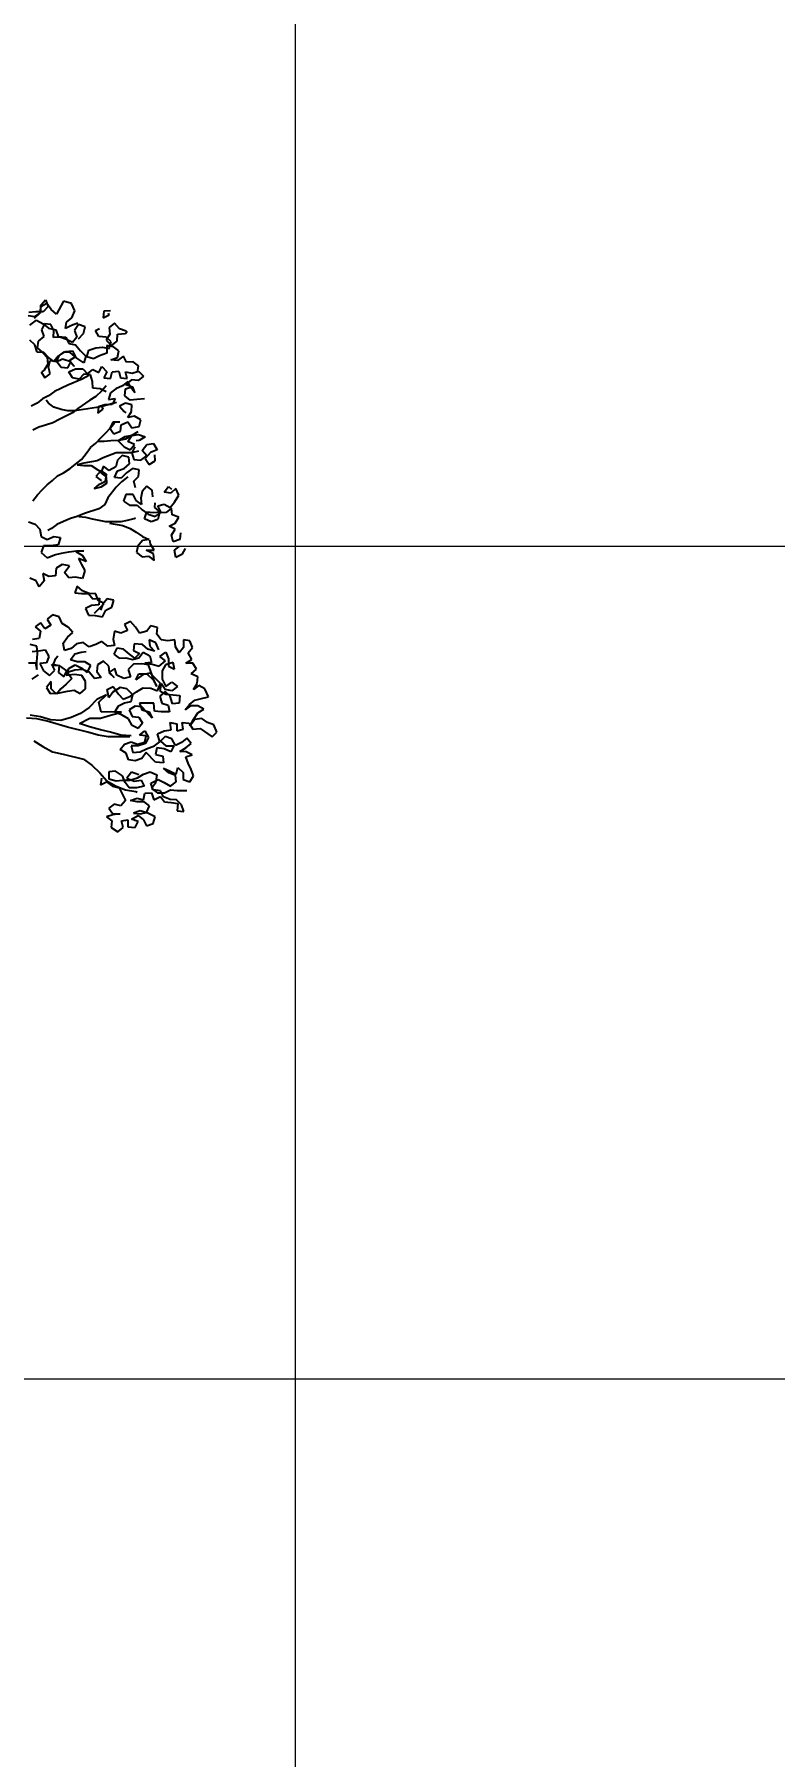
# Model space of a CAD drawing. Header units: millimetres. Extents: x 684983 to 685377, y 990360 to 990509.
# Drawn here: x 685177.351 to 685179.128, y 990415.132 to 990419.268 of the extents above; entities that cross this region are included whole.
import ezdxf

# ---------------------------------------------------------------- set-up
doc = ezdxf.new("R2010")
doc.units = ezdxf.units.MM
doc.header["$PDMODE"] = 35
doc.header["$PDSIZE"] = 0.2
doc.layers.add('dim', color=7, linetype='Continuous')
doc.layers.add('TEAK', color=7, linetype='Continuous')
doc.layers.add('grid', color=8, linetype='Continuous', lineweight=9)
doc.styles.add('DIM', font='ARIALN.TTF', dxfattribs={"width": 0.8, "height": 1})
doc.dimstyles.get("Standard").update_dxf_attribs({"dimtxt": 1, "dimasz": 0.18, "dimexe": 0.18, "dimexo": 0.0625, "dimgap": 0.09, "dimtad": 0, "dimrnd": 0.05, "dimzin": 0, "dimdsep": 46, "dimtxsty": 'DIM', "dimcen": 0.09, "dimse1": 1, "dimse2": 1, "dimsd1": 1, "dimsd2": 1, "dimadec": 0, "dimazin": 0, "dimtfac": 1, "dimtix": 1, "dimtofl": 0, "dimtmove": 2, "dimatfit": 3, "dimfxl": 0, "dimtolj": 1, "dimtzin": 0, "dimarcsym": 0})

# ---------------------------------------------------------------- blocks, each defined once
blk = doc.blocks.new('*D51')
at = {"layer": 'Defpoints', "color": 0, "transparency": 16777216}
for p in [(685169.1945, 990416.32), (685168.9759, 990415.5444), (685178.0175, 990413.834)]:
    blk.add_point(p, dxfattribs=at)
at = {"layer": 'dim', "color": 0, "transparency": 16777216, "insert": (685173.3874, 990414.3014), "char_height": 1, "attachment_point": 5, "rotation": 344.2641, "style": 'DIM'}
blk.add_mtext('\\A1;9.15', dxfattribs=at)
blk = doc.blocks.new('A$C25655A80')
at = {"color": 62}
for p, q in [((0.5198, 1.8471), (0.5275, 1.8558)), ((0.5294, 1.85), (0.5198, 1.8443)), ((0.5275, 1.8558), (0.5314, 1.8452)), ((0.5362, 1.8404), (0.5294, 1.85)), ((0.5564, 1.8538), (0.5448, 1.8327)), ((0.5689, 1.85), (0.5564, 1.8538)), ((0.5746, 1.8384), (0.5689, 1.85)), ((0.4996, 1.8308), (0.5102, 1.8289)), ((0.5121, 1.8366), (0.5006, 1.8356)), ((0.5025, 1.8154), (0.5131, 1.8231)), ((0.5179, 1.8337), (0.5092, 1.826)), ((0.5102, 1.8289), (0.5198, 1.8356)), ((0.5237, 1.8366), (0.5121, 1.8366)), ((0.5131, 1.8231), (0.5237, 1.8173)), ((0.5198, 1.8443), (0.5179, 1.8337)), ((0.5198, 1.8356), (0.5198, 1.8471)), ((0.5314, 1.8452), (0.5237, 1.8366)), ((0.5448, 1.8327), (0.5362, 1.8404)), ((0.5592, 1.8096), (0.5611, 1.8202)), ((0.5611, 1.8202), (0.5698, 1.8269)), ((0.5698, 1.8269), (0.5746, 1.8384)), ((0.6208, 1.8374), (0.6198, 1.8269)), ((0.6198, 1.8269), (0.6294, 1.8317)), ((0.6313, 1.8384), (0.6208, 1.8374)), ((0.6294, 1.8317), (0.6284, 1.8346)), ((0.5246, 1.7972), (0.5159, 1.7895)), ((0.5256, 1.8173), (0.5208, 1.8077)), ((0.5208, 1.8077), (0.5246, 1.7972)), ((0.5237, 1.8173), (0.5323, 1.8106)), ((0.5361, 1.8164), (0.5256, 1.8173)), ((0.5323, 1.8106), (0.5438, 1.8077)), ((0.5409, 1.8068), (0.5361, 1.8164)), ((0.54, 1.7952), (0.5409, 1.8068)), ((0.5505, 1.7962), (0.54, 1.7952)), ((0.5438, 1.8077), (0.5477, 1.7971)), ((0.5477, 1.7971), (0.5602, 1.7962)), ((0.5611, 1.7923), (0.5505, 1.7962)), ((0.5688, 1.8144), (0.5592, 1.8096)), ((0.5602, 1.7962), (0.565, 1.7856)), ((0.5794, 1.8183), (0.5688, 1.8144)), ((0.5775, 1.7961), (0.5707, 1.7875)), ((0.5804, 1.8163), (0.5736, 1.8067)), ((0.5736, 1.8067), (0.5775, 1.7961)), ((0.5803, 1.7933), (0.588, 1.8019)), ((0.5909, 1.8125), (0.5804, 1.8163)), ((0.588, 1.8019), (0.5909, 1.8125)), ((0.6073, 1.8067), (0.614, 1.8096)), ((0.613, 1.7971), (0.6073, 1.8067)), ((0.6246, 1.7961), (0.613, 1.7971)), ((0.6303, 1.8009), (0.6246, 1.7913)), ((0.6323, 1.7884), (0.6246, 1.7961)), ((0.638, 1.8182), (0.6294, 1.8115)), ((0.6294, 1.8115), (0.6303, 1.8009)), ((0.6457, 1.8095), (0.638, 1.8182)), ((0.6419, 1.7894), (0.6428, 1.8009)), ((0.6428, 1.8009), (0.6553, 1.8018)), ((0.6563, 1.8057), (0.6457, 1.8095)), ((0.6553, 1.8018), (0.6582, 1.8057)), ((0.5102, 1.7837), (0.5025, 1.7914)), ((0.514, 1.7722), (0.5102, 1.7837)), ((0.5159, 1.7895), (0.514, 1.7789)), ((0.514, 1.7789), (0.5226, 1.7712)), ((0.5246, 1.7712), (0.514, 1.7722)), ((0.5226, 1.7712), (0.5303, 1.7635)), ((0.5323, 1.7635), (0.5246, 1.7712)), ((0.5476, 1.7654), (0.5409, 1.7568)), ((0.5447, 1.7558), (0.5496, 1.7664)), ((0.5563, 1.7721), (0.5476, 1.7654)), ((0.5496, 1.7664), (0.5592, 1.7731)), ((0.5669, 1.7712), (0.5563, 1.7721)), ((0.5592, 1.7731), (0.5707, 1.774)), ((0.5707, 1.7875), (0.5611, 1.7923)), ((0.565, 1.7856), (0.5755, 1.7836)), ((0.5774, 1.7625), (0.5669, 1.7712)), ((0.5707, 1.774), (0.5755, 1.7644)), ((0.5755, 1.7836), (0.5832, 1.774)), ((0.5832, 1.774), (0.5919, 1.7654)), ((0.5919, 1.7654), (0.589, 1.7548)), ((0.5938, 1.7644), (0.5967, 1.775)), ((0.5967, 1.775), (0.6082, 1.7788)), ((0.614, 1.7663), (0.6043, 1.7615)), ((0.6082, 1.7788), (0.6188, 1.7798)), ((0.6255, 1.7701), (0.614, 1.7663)), ((0.6188, 1.7798), (0.6294, 1.7778)), ((0.6246, 1.7913), (0.6332, 1.7826)), ((0.6255, 1.7826), (0.6255, 1.7701)), ((0.6361, 1.7807), (0.6255, 1.7826)), ((0.6294, 1.7778), (0.6323, 1.7884)), ((0.6332, 1.7826), (0.6419, 1.7894)), ((0.6447, 1.774), (0.6361, 1.7807)), ((0.6428, 1.7634), (0.6447, 1.774)), ((0.6524, 1.7653), (0.6428, 1.7586)), ((0.6572, 1.7557), (0.6524, 1.7653)), ((0.5207, 1.7404), (0.5265, 1.7308)), ((0.5255, 1.7433), (0.5217, 1.7404)), ((0.5313, 1.7529), (0.5255, 1.7433)), ((0.5265, 1.7308), (0.5351, 1.7375)), ((0.5303, 1.7635), (0.5313, 1.7529)), ((0.5322, 1.7481), (0.5351, 1.7587)), ((0.5351, 1.7375), (0.5322, 1.7481)), ((0.5409, 1.7568), (0.5323, 1.7635)), ((0.5351, 1.7587), (0.5457, 1.7568)), ((0.5544, 1.7606), (0.5447, 1.7558)), ((0.5457, 1.7568), (0.5524, 1.7481)), ((0.5524, 1.7481), (0.563, 1.7471)), ((0.5678, 1.7567), (0.5544, 1.7606)), ((0.563, 1.7471), (0.5678, 1.7567)), ((0.5649, 1.7404), (0.5755, 1.7452)), ((0.5707, 1.7308), (0.5649, 1.7404)), ((0.5755, 1.7644), (0.5659, 1.7587)), ((0.5659, 1.7587), (0.5726, 1.75)), ((0.5726, 1.75), (0.5736, 1.75)), ((0.5755, 1.7452), (0.587, 1.7452)), ((0.589, 1.7548), (0.5774, 1.7625)), ((0.587, 1.7452), (0.5947, 1.7375)), ((0.6043, 1.7615), (0.5938, 1.7644)), ((0.5947, 1.7375), (0.6034, 1.7442)), ((0.6034, 1.7442), (0.613, 1.7394)), ((0.613, 1.7394), (0.6178, 1.749)), ((0.6178, 1.749), (0.6255, 1.7403)), ((0.6255, 1.7403), (0.6207, 1.7307)), ((0.6312, 1.7298), (0.6341, 1.7403)), ((0.6322, 1.7596), (0.6428, 1.7634)), ((0.6428, 1.7586), (0.6322, 1.7596)), ((0.6341, 1.7403), (0.6447, 1.7413)), ((0.6447, 1.7413), (0.6476, 1.7307)), ((0.6553, 1.7403), (0.6659, 1.7384)), ((0.6582, 1.7297), (0.6553, 1.7403)), ((0.6678, 1.7566), (0.6572, 1.7557)), ((0.6659, 1.7384), (0.6764, 1.7413)), ((0.6764, 1.7499), (0.6678, 1.7566)), ((0.6745, 1.7393), (0.6764, 1.7499)), ((0.6764, 1.7413), (0.6841, 1.7336)), ((0.563, 1.7193), (0.5418, 1.7087)), ((0.5861, 1.7288), (0.563, 1.7193)), ((0.5812, 1.7289), (0.5707, 1.7308)), ((0.5889, 1.7365), (0.5812, 1.7289)), ((0.5966, 1.7346), (0.5861, 1.7288)), ((0.5995, 1.7356), (0.5889, 1.7365)), ((0.6024, 1.725), (0.5995, 1.7356)), ((0.6033, 1.7144), (0.6024, 1.725)), ((0.6149, 1.7134), (0.6033, 1.7144)), ((0.6245, 1.7086), (0.6149, 1.7134)), ((0.6245, 1.7182), (0.6168, 1.7096)), ((0.6207, 1.7307), (0.6312, 1.7298)), ((0.6399, 1.7134), (0.6312, 1.7067)), ((0.6505, 1.7182), (0.6399, 1.7134)), ((0.6476, 1.7307), (0.6582, 1.7297)), ((0.6591, 1.7249), (0.6505, 1.7182)), ((0.6543, 1.7019), (0.6553, 1.7134)), ((0.6553, 1.7134), (0.6658, 1.7163)), ((0.6649, 1.7278), (0.6562, 1.7201)), ((0.6562, 1.7201), (0.6668, 1.7163)), ((0.6639, 1.7153), (0.6591, 1.7249)), ((0.6706, 1.7067), (0.6639, 1.7153)), ((0.6755, 1.7268), (0.6649, 1.7278)), ((0.6658, 1.7163), (0.6706, 1.7067)), ((0.6668, 1.7163), (0.6697, 1.7076)), ((0.6841, 1.7336), (0.6755, 1.7268)), ((0.5139, 1.6905), (0.5043, 1.6857)), ((0.5226, 1.6972), (0.5139, 1.6905)), ((0.5322, 1.702), (0.5226, 1.6972)), ((0.5322, 1.6904), (0.5283, 1.6953)), ((0.5418, 1.7087), (0.5322, 1.702)), ((0.5408, 1.6837), (0.5322, 1.6904)), ((0.5524, 1.6799), (0.5408, 1.6837)), ((0.6091, 1.6836), (0.5745, 1.6779)), ((0.5985, 1.6952), (0.5793, 1.6817)), ((0.6081, 1.7009), (0.5985, 1.6952)), ((0.6168, 1.7096), (0.6081, 1.7009)), ((0.6197, 1.6856), (0.6091, 1.6836)), ((0.612, 1.6846), (0.611, 1.674)), ((0.6225, 1.6875), (0.612, 1.6846)), ((0.6197, 1.6808), (0.6168, 1.6875)), ((0.6408, 1.6913), (0.6197, 1.6856)), ((0.6341, 1.6884), (0.6225, 1.6875)), ((0.6312, 1.7067), (0.6283, 1.6961)), ((0.6283, 1.6961), (0.6389, 1.698)), ((0.6389, 1.698), (0.6341, 1.6884)), ((0.6552, 1.6903), (0.6456, 1.6855)), ((0.6456, 1.6855), (0.6533, 1.6769)), ((0.6629, 1.6951), (0.6543, 1.7019)), ((0.6658, 1.6874), (0.6552, 1.6903)), ((0.6735, 1.6961), (0.6629, 1.6951)), ((0.6648, 1.6769), (0.6658, 1.6874)), ((0.686, 1.697), (0.6735, 1.6961)), ((0.5273, 1.6549), (0.5168, 1.652)), ((0.5389, 1.6587), (0.5273, 1.6549)), ((0.5504, 1.6645), (0.5389, 1.6587)), ((0.561, 1.6702), (0.5504, 1.6645)), ((0.5629, 1.6779), (0.5524, 1.6799)), ((0.5706, 1.675), (0.561, 1.6702)), ((0.5745, 1.6779), (0.5629, 1.6779)), ((0.5793, 1.6817), (0.5706, 1.675)), ((0.611, 1.674), (0.6197, 1.6808)), ((0.635, 1.6596), (0.6302, 1.65)), ((0.6312, 1.6509), (0.6379, 1.6586)), ((0.6466, 1.6596), (0.635, 1.6596)), ((0.6475, 1.6452), (0.6485, 1.6557)), ((0.6485, 1.6557), (0.6591, 1.6605)), ((0.6533, 1.6769), (0.6562, 1.6749)), ((0.6591, 1.6673), (0.6648, 1.6769)), ((0.6696, 1.6692), (0.6591, 1.6673)), ((0.6591, 1.6605), (0.6658, 1.6509)), ((0.6802, 1.6634), (0.6696, 1.6692)), ((0.6773, 1.6528), (0.6802, 1.6634)), ((0.5168, 1.652), (0.5072, 1.6472)), ((0.6081, 1.626), (0.6158, 1.6346)), ((0.6215, 1.6288), (0.6119, 1.6288)), ((0.6158, 1.6346), (0.6235, 1.6423)), ((0.6321, 1.6298), (0.6215, 1.6288)), ((0.6235, 1.6423), (0.6312, 1.6509)), ((0.6302, 1.65), (0.6369, 1.6413)), ((0.6446, 1.6307), (0.6321, 1.6298)), ((0.6369, 1.6413), (0.6475, 1.6452)), ((0.6542, 1.6365), (0.6436, 1.6298)), ((0.6436, 1.6298), (0.6532, 1.6202)), ((0.6552, 1.6327), (0.6446, 1.6307)), ((0.6658, 1.6384), (0.6542, 1.6365)), ((0.6648, 1.6384), (0.6552, 1.6327)), ((0.659, 1.6288), (0.6658, 1.6384)), ((0.6696, 1.624), (0.659, 1.6288)), ((0.6658, 1.6509), (0.6773, 1.6528)), ((0.6754, 1.6442), (0.6658, 1.6384)), ((0.6658, 1.6384), (0.6763, 1.6403)), ((0.6773, 1.6307), (0.6725, 1.6298)), ((0.6763, 1.6403), (0.6869, 1.6365)), ((0.6869, 1.6365), (0.6773, 1.6307)), ((0.5754, 1.5924), (0.585, 1.6)), ((0.585, 1.6), (0.5927, 1.6096)), ((0.5927, 1.6096), (0.5994, 1.6192)), ((0.5994, 1.6192), (0.6081, 1.626)), ((0.6196, 1.6029), (0.61, 1.5981)), ((0.6407, 1.6106), (0.6196, 1.6029)), ((0.6648, 1.6105), (0.6407, 1.6106)), ((0.6503, 1.6067), (0.6427, 1.599)), ((0.6609, 1.6038), (0.6503, 1.6067)), ((0.6532, 1.6202), (0.6629, 1.6153)), ((0.6619, 1.5932), (0.6609, 1.6038)), ((0.6629, 1.6153), (0.6696, 1.624)), ((0.6763, 1.6134), (0.6648, 1.6105)), ((0.6705, 1.6201), (0.6657, 1.6105)), ((0.6657, 1.6105), (0.6686, 1.6)), ((0.6686, 1.6), (0.6801, 1.599)), ((0.6801, 1.599), (0.6898, 1.6057)), ((0.6821, 1.6144), (0.6898, 1.624)), ((0.6898, 1.6057), (0.6821, 1.6144)), ((0.6955, 1.6115), (0.6869, 1.6019)), ((0.6869, 1.6019), (0.6936, 1.5922)), ((0.6898, 1.624), (0.7004, 1.6259)), ((0.7061, 1.6153), (0.6955, 1.6115)), ((0.7004, 1.6259), (0.7061, 1.6153)), ((0.7032, 1.598), (0.7023, 1.6076)), ((0.5388, 1.5664), (0.5465, 1.5741)), ((0.5465, 1.5741), (0.5561, 1.5789)), ((0.5561, 1.5789), (0.5667, 1.5856)), ((0.5667, 1.5856), (0.5754, 1.5924)), ((0.5888, 1.5943), (0.5782, 1.5914)), ((0.5782, 1.5914), (0.5888, 1.5904)), ((0.61, 1.5981), (0.5888, 1.5943)), ((0.5888, 1.5904), (0.6003, 1.5904)), ((0.6003, 1.5904), (0.6109, 1.5837)), ((0.6157, 1.5817), (0.608, 1.5731)), ((0.608, 1.5731), (0.6167, 1.5664)), ((0.6109, 1.5837), (0.6205, 1.5779)), ((0.6205, 1.5894), (0.6157, 1.5789)), ((0.6253, 1.576), (0.6157, 1.5817)), ((0.6157, 1.5789), (0.6244, 1.5721)), ((0.6292, 1.5827), (0.6205, 1.5894)), ((0.6205, 1.5779), (0.6263, 1.575)), ((0.6234, 1.5654), (0.6253, 1.576)), ((0.6244, 1.5721), (0.6253, 1.5615)), ((0.6398, 1.5884), (0.6292, 1.5827)), ((0.6378, 1.5711), (0.6426, 1.5817)), ((0.6427, 1.599), (0.6398, 1.5884)), ((0.6426, 1.5817), (0.6532, 1.5856)), ((0.6571, 1.5788), (0.6484, 1.5702)), ((0.659, 1.5721), (0.6493, 1.5644)), ((0.6532, 1.5856), (0.6619, 1.5932)), ((0.6667, 1.5855), (0.6571, 1.5788)), ((0.6772, 1.5836), (0.6667, 1.5855)), ((0.6686, 1.5653), (0.6763, 1.573)), ((0.6763, 1.573), (0.6772, 1.5836)), ((0.6936, 1.5922), (0.7032, 1.598)), ((0.5147, 1.5434), (0.5224, 1.552)), ((0.5224, 1.552), (0.5301, 1.5597)), ((0.5301, 1.5597), (0.5388, 1.5664)), ((0.6051, 1.5529), (0.6138, 1.5606)), ((0.6157, 1.5558), (0.6051, 1.5529)), ((0.6138, 1.5606), (0.6234, 1.5654)), ((0.6167, 1.5664), (0.6157, 1.5654)), ((0.6253, 1.5615), (0.6157, 1.5558)), ((0.6407, 1.5558), (0.6272, 1.5385)), ((0.6484, 1.5702), (0.6378, 1.5711)), ((0.6493, 1.5644), (0.6407, 1.5558)), ((0.6715, 1.5548), (0.6686, 1.5653)), ((0.682, 1.549), (0.6801, 1.5384)), ((0.6897, 1.5576), (0.682, 1.549)), ((0.6984, 1.5509), (0.6897, 1.5576)), ((0.6993, 1.5403), (0.6984, 1.5509)), ((0.7176, 1.548), (0.7243, 1.5566)), ((0.7282, 1.5461), (0.7176, 1.548)), ((0.7243, 1.5566), (0.7291, 1.5528)), ((0.7359, 1.5538), (0.7282, 1.5461)), ((0.7407, 1.5432), (0.7359, 1.5538)), ((0.507, 1.5338), (0.5147, 1.5434)), ((0.6128, 1.5212), (0.5897, 1.5135)), ((0.6224, 1.5279), (0.6128, 1.5212)), ((0.6272, 1.5385), (0.6224, 1.5279)), ((0.6561, 1.5442), (0.6522, 1.5336)), ((0.6522, 1.5336), (0.6618, 1.5269)), ((0.6676, 1.5442), (0.6561, 1.5442)), ((0.6618, 1.5269), (0.6743, 1.5269)), ((0.6724, 1.5346), (0.6676, 1.5442)), ((0.681, 1.5278), (0.6724, 1.5346)), ((0.6743, 1.5269), (0.682, 1.5192)), ((0.6801, 1.5384), (0.681, 1.5278)), ((0.682, 1.5192), (0.6916, 1.5125)), ((0.7022, 1.523), (0.7032, 1.5307)), ((0.7118, 1.5153), (0.7022, 1.523)), ((0.707, 1.5259), (0.7176, 1.5288)), ((0.7118, 1.5163), (0.707, 1.5259)), ((0.7176, 1.5288), (0.7272, 1.523)), ((0.7291, 1.522), (0.7204, 1.5153)), ((0.7272, 1.523), (0.7339, 1.5316)), ((0.7301, 1.5115), (0.7291, 1.522)), ((0.7339, 1.5316), (0.7407, 1.5432)), ((0.5003, 1.5001), (0.5109, 1.4963)), ((0.5109, 1.4963), (0.5185, 1.4886)), ((0.5368, 1.4895), (0.531, 1.4866)), ((0.5455, 1.4962), (0.5368, 1.4895)), ((0.556, 1.501), (0.5455, 1.4962)), ((0.5676, 1.5058), (0.556, 1.501)), ((0.5782, 1.5087), (0.5676, 1.5058)), ((0.5897, 1.5135), (0.5782, 1.5087)), ((0.581, 1.5087), (0.5916, 1.5077)), ((0.5916, 1.5077), (0.6022, 1.5048)), ((0.6022, 1.5048), (0.6233, 1.501)), ((0.6233, 1.501), (0.6483, 1.501)), ((0.6301, 1.4981), (0.6512, 1.4942)), ((0.6483, 1.501), (0.6589, 1.5029)), ((0.6512, 1.4942), (0.6627, 1.4894)), ((0.6589, 1.5029), (0.6695, 1.5057)), ((0.6627, 1.4894), (0.6723, 1.4836)), ((0.6695, 1.5057), (0.6714, 1.5067)), ((0.6858, 1.5048), (0.6897, 1.5163)), ((0.6964, 1.5), (0.6858, 1.5048)), ((0.6897, 1.5163), (0.7003, 1.5153)), ((0.6916, 1.5125), (0.7031, 1.5086)), ((0.707, 1.5038), (0.6964, 1.5)), ((0.7003, 1.5153), (0.7118, 1.5163)), ((0.7031, 1.5086), (0.7118, 1.5153)), ((0.7099, 1.5144), (0.707, 1.5038)), ((0.7204, 1.5153), (0.7099, 1.5144)), ((0.7252, 1.4932), (0.7348, 1.498)), ((0.7348, 1.4884), (0.7252, 1.4932)), ((0.7406, 1.5076), (0.7301, 1.5115)), ((0.7348, 1.498), (0.7406, 1.5076)), ((0.5185, 1.4886), (0.5205, 1.477)), ((0.5243, 1.4617), (0.5204, 1.4511)), ((0.5205, 1.477), (0.5301, 1.4722)), ((0.5358, 1.4616), (0.5243, 1.4617)), ((0.5301, 1.4722), (0.5406, 1.477)), ((0.5474, 1.4636), (0.5358, 1.4616)), ((0.5406, 1.477), (0.5512, 1.4751)), ((0.5512, 1.4751), (0.5474, 1.4636)), ((0.6723, 1.4836), (0.6829, 1.4769)), ((0.6829, 1.4702), (0.6752, 1.4615)), ((0.6829, 1.4769), (0.6935, 1.4721)), ((0.6935, 1.4721), (0.6829, 1.4702)), ((0.6954, 1.4644), (0.6944, 1.4711)), ((0.7012, 1.4548), (0.6954, 1.4644)), ((0.7291, 1.4788), (0.7348, 1.4884)), ((0.7319, 1.4682), (0.7291, 1.4788)), ((0.7425, 1.472), (0.7319, 1.4682)), ((0.7435, 1.4826), (0.7425, 1.472)), ((0.5204, 1.4511), (0.53, 1.4424)), ((0.53, 1.4424), (0.5416, 1.4472)), ((0.5416, 1.4472), (0.5531, 1.4501)), ((0.5531, 1.4501), (0.5647, 1.452)), ((0.5647, 1.452), (0.5772, 1.4539)), ((0.5887, 1.4539), (0.5762, 1.453)), ((0.5762, 1.453), (0.5868, 1.4462)), ((0.5772, 1.4539), (0.5887, 1.4539)), ((0.58, 1.4414), (0.5848, 1.4318)), ((0.5925, 1.4366), (0.58, 1.4414)), ((0.5868, 1.4462), (0.5925, 1.4366)), ((0.6752, 1.4615), (0.6733, 1.4509)), ((0.6733, 1.4509), (0.6819, 1.4442)), ((0.6819, 1.4442), (0.6925, 1.4452)), ((0.6887, 1.4548), (0.7012, 1.4548)), ((0.7002, 1.449), (0.6887, 1.4548)), ((0.6925, 1.4452), (0.7011, 1.4384)), ((0.7011, 1.4384), (0.7002, 1.449)), ((0.7338, 1.4547), (0.7415, 1.4605)), ((0.7358, 1.4432), (0.7338, 1.4547)), ((0.7454, 1.448), (0.7358, 1.4432)), ((0.7511, 1.4576), (0.7454, 1.448)), ((0.5127, 1.4059), (0.5021, 1.4098)), ((0.5233, 1.4174), (0.5252, 1.4059)), ((0.5329, 1.4126), (0.5233, 1.4174)), ((0.5435, 1.4136), (0.5329, 1.4126)), ((0.5444, 1.4261), (0.5435, 1.4136)), ((0.5541, 1.4318), (0.5444, 1.4261)), ((0.5656, 1.4299), (0.5541, 1.4318)), ((0.5579, 1.4193), (0.5656, 1.4299)), ((0.5646, 1.4107), (0.5579, 1.4193)), ((0.5752, 1.4116), (0.5646, 1.4107)), ((0.5867, 1.4097), (0.5752, 1.4116)), ((0.5848, 1.4318), (0.5906, 1.4222)), ((0.5906, 1.4222), (0.5867, 1.4097)), ((0.5175, 1.3963), (0.5127, 1.4059)), ((0.5252, 1.4059), (0.5175, 1.3963)), ((0.5781, 1.3972), (0.5742, 1.3866)), ((0.5742, 1.3866), (0.5848, 1.3857)), ((0.5867, 1.3895), (0.5781, 1.3972)), ((0.5848, 1.3857), (0.5963, 1.3857)), ((0.5973, 1.3857), (0.5867, 1.3895)), ((0.5963, 1.3857), (0.603, 1.377)), ((0.6078, 1.3847), (0.5973, 1.3857)), ((0.6117, 1.3741), (0.6078, 1.3847)), ((0.6011, 1.3664), (0.5915, 1.3616)), ((0.5915, 1.3616), (0.5963, 1.351)), ((0.6126, 1.3674), (0.6011, 1.3664)), ((0.603, 1.377), (0.6136, 1.3779)), ((0.6059, 1.3539), (0.6213, 1.3693)), ((0.6213, 1.3693), (0.6117, 1.3741)), ((0.6136, 1.3779), (0.6126, 1.3674)), ((0.6194, 1.3683), (0.6155, 1.3587)), ((0.6184, 1.3481), (0.6242, 1.3587)), ((0.6261, 1.377), (0.6194, 1.3683)), ((0.6242, 1.3587), (0.6338, 1.3635)), ((0.6367, 1.375), (0.6261, 1.377)), ((0.6338, 1.3635), (0.6367, 1.375)), ((0.5194, 1.3386), (0.5107, 1.3319)), ((0.5107, 1.3319), (0.5194, 1.3252)), ((0.5194, 1.3252), (0.5174, 1.3136)), ((0.5261, 1.329), (0.5194, 1.3386)), ((0.5357, 1.3348), (0.5261, 1.329)), ((0.5386, 1.3511), (0.5299, 1.3444)), ((0.5299, 1.3444), (0.5357, 1.3348)), ((0.5492, 1.3482), (0.5386, 1.3511)), ((0.554, 1.3376), (0.5492, 1.3482)), ((0.5636, 1.3318), (0.554, 1.3376)), ((0.5713, 1.3232), (0.5636, 1.3318)), ((0.5963, 1.351), (0.6069, 1.3501)), ((0.6069, 1.3501), (0.6184, 1.3481)), ((0.6376, 1.3251), (0.6357, 1.3126)), ((0.6482, 1.3222), (0.6376, 1.3251)), ((0.6587, 1.326), (0.6482, 1.3222)), ((0.6636, 1.3404), (0.6539, 1.3356)), ((0.6539, 1.3356), (0.6587, 1.326)), ((0.6712, 1.3318), (0.6636, 1.3404)), ((0.678, 1.3221), (0.6712, 1.3318)), ((0.6895, 1.325), (0.678, 1.3221)), ((0.6962, 1.3336), (0.6895, 1.325)), ((0.7068, 1.3308), (0.6962, 1.3336)), ((0.7058, 1.3202), (0.7068, 1.3308)), ((0.5136, 1.3011), (0.503, 1.304)), ((0.5174, 1.3136), (0.5068, 1.3117)), ((0.5145, 1.2886), (0.5136, 1.3011)), ((0.5559, 1.3059), (0.5626, 1.3155)), ((0.5578, 1.2944), (0.5559, 1.3059)), ((0.5684, 1.2972), (0.5578, 1.2944)), ((0.5626, 1.3155), (0.5713, 1.3232)), ((0.577, 1.3049), (0.5684, 1.2972)), ((0.5876, 1.3068), (0.577, 1.3049)), ((0.5972, 1.3001), (0.5876, 1.3068)), ((0.6078, 1.3039), (0.5972, 1.3001)), ((0.6174, 1.3087), (0.6078, 1.3039)), ((0.627, 1.301), (0.6174, 1.3087)), ((0.6376, 1.302), (0.627, 1.301)), ((0.6357, 1.3126), (0.6376, 1.302)), ((0.6414, 1.2981), (0.6366, 1.2885)), ((0.652, 1.2962), (0.6414, 1.2981)), ((0.6616, 1.2885), (0.652, 1.2962)), ((0.6693, 1.3048), (0.6683, 1.2943)), ((0.6828, 1.3039), (0.6693, 1.3048)), ((0.6914, 1.2962), (0.6828, 1.3039)), ((0.6933, 1.3115), (0.6943, 1.301)), ((0.7039, 1.3067), (0.6933, 1.3115)), ((0.6943, 1.301), (0.702, 1.2933)), ((0.7087, 1.2952), (0.7039, 1.3067)), ((0.7126, 1.3115), (0.7058, 1.3202)), ((0.7231, 1.3096), (0.7126, 1.3115)), ((0.7347, 1.3115), (0.7231, 1.3096)), ((0.7356, 1.3), (0.7347, 1.3115)), ((0.7414, 1.2903), (0.7356, 1.3)), ((0.7481, 1.299), (0.7414, 1.2903)), ((0.7481, 1.3115), (0.7481, 1.299)), ((0.7587, 1.3096), (0.7481, 1.3115)), ((0.7558, 1.2903), (0.7625, 1.299)), ((0.7625, 1.299), (0.7587, 1.3096)), ((0.5001, 1.2742), (0.5116, 1.2742)), ((0.5059, 1.2925), (0.5164, 1.2934)), ((0.5116, 1.2742), (0.5135, 1.2636)), ((0.5135, 1.2761), (0.5145, 1.2886)), ((0.5135, 1.2636), (0.5135, 1.2761)), ((0.5164, 1.2934), (0.527, 1.2954)), ((0.5289, 1.2742), (0.5183, 1.2733)), ((0.5183, 1.2733), (0.5241, 1.2617)), ((0.527, 1.2954), (0.5328, 1.2848)), ((0.5328, 1.2848), (0.5289, 1.2742)), ((0.5376, 1.2723), (0.5491, 1.2703)), ((0.5424, 1.2627), (0.5376, 1.2723)), ((0.5395, 1.2703), (0.5433, 1.2809)), ((0.5501, 1.2694), (0.5395, 1.2703)), ((0.5433, 1.2809), (0.5472, 1.2857)), ((0.5491, 1.2703), (0.5481, 1.2588)), ((0.5616, 1.2617), (0.5501, 1.2694)), ((0.5645, 1.2655), (0.5751, 1.2713)), ((0.5674, 1.279), (0.5741, 1.2886)), ((0.5779, 1.2761), (0.5674, 1.279)), ((0.5741, 1.2886), (0.5847, 1.2915)), ((0.5751, 1.2713), (0.5847, 1.2665)), ((0.5904, 1.2761), (0.5779, 1.2761)), ((0.5847, 1.2915), (0.5924, 1.2924)), ((0.6001, 1.2703), (0.5904, 1.2761)), ((0.5943, 1.2588), (0.6001, 1.2703)), ((0.6106, 1.2712), (0.6097, 1.2607)), ((0.6202, 1.277), (0.6106, 1.2712)), ((0.6289, 1.2693), (0.6202, 1.277)), ((0.6298, 1.2587), (0.6289, 1.2693)), ((0.6366, 1.2885), (0.6452, 1.2818)), ((0.6452, 1.2818), (0.6558, 1.2827)), ((0.6558, 1.2827), (0.6664, 1.2798)), ((0.6683, 1.2722), (0.6596, 1.2635)), ((0.6702, 1.2818), (0.6616, 1.2885)), ((0.6664, 1.2798), (0.677, 1.2827)), ((0.6683, 1.2943), (0.6779, 1.2894)), ((0.6818, 1.2731), (0.6683, 1.2722)), ((0.6779, 1.2894), (0.6702, 1.2818)), ((0.677, 1.2827), (0.6837, 1.2914)), ((0.6923, 1.2712), (0.6818, 1.2731)), ((0.6837, 1.2914), (0.6943, 1.2856)), ((0.6971, 1.275), (0.6866, 1.2741)), ((0.6866, 1.2741), (0.6981, 1.2721)), ((0.702, 1.2933), (0.6914, 1.2962)), ((0.6962, 1.2606), (0.6923, 1.2712)), ((0.6943, 1.2856), (0.6971, 1.275)), ((0.6981, 1.2721), (0.7096, 1.2692)), ((0.7096, 1.2692), (0.7193, 1.2779)), ((0.7106, 1.2846), (0.7202, 1.2913)), ((0.7193, 1.2779), (0.7106, 1.2846)), ((0.7193, 1.2711), (0.7144, 1.2615)), ((0.7318, 1.275), (0.7193, 1.2711)), ((0.7202, 1.2913), (0.7241, 1.2808)), ((0.7241, 1.2808), (0.7241, 1.2692)), ((0.7241, 1.2692), (0.7337, 1.2644)), ((0.7337, 1.2644), (0.7318, 1.275)), ((0.7519, 1.274), (0.7616, 1.2798)), ((0.7635, 1.274), (0.7519, 1.274)), ((0.7616, 1.2798), (0.7558, 1.2903)), ((0.7692, 1.2644), (0.7635, 1.274)), ((0.5058, 1.2483), (0.5164, 1.255)), ((0.5241, 1.2617), (0.5337, 1.254)), ((0.5366, 1.2444), (0.5289, 1.2348)), ((0.5337, 1.254), (0.5424, 1.2627)), ((0.5366, 1.2329), (0.5366, 1.2444)), ((0.5481, 1.2588), (0.5568, 1.2521)), ((0.5568, 1.2521), (0.5616, 1.2617)), ((0.5606, 1.254), (0.5645, 1.2655)), ((0.5731, 1.2559), (0.5606, 1.254)), ((0.5693, 1.2492), (0.5606, 1.2405)), ((0.5741, 1.2626), (0.5626, 1.2588)), ((0.5626, 1.2588), (0.5693, 1.2492)), ((0.5856, 1.254), (0.5731, 1.2559)), ((0.5866, 1.2636), (0.5741, 1.2626)), ((0.5847, 1.2665), (0.5943, 1.2588)), ((0.5914, 1.2443), (0.5856, 1.254)), ((0.5972, 1.2597), (0.5866, 1.2636)), ((0.5914, 1.2328), (0.5914, 1.2443)), ((0.6058, 1.2491), (0.5972, 1.2597)), ((0.6164, 1.2511), (0.6058, 1.2491)), ((0.6097, 1.2607), (0.6164, 1.2511)), ((0.6385, 1.2655), (0.6289, 1.2587)), ((0.6289, 1.2587), (0.6375, 1.251)), ((0.6375, 1.251), (0.6298, 1.2587)), ((0.6414, 1.2549), (0.6385, 1.2655)), ((0.6529, 1.2491), (0.6414, 1.2549)), ((0.6635, 1.252), (0.6529, 1.2491)), ((0.6596, 1.2635), (0.6635, 1.252)), ((0.6721, 1.2472), (0.6769, 1.2568)), ((0.6837, 1.2558), (0.6721, 1.2472)), ((0.6769, 1.2568), (0.6894, 1.2568)), ((0.6952, 1.2577), (0.6837, 1.2558)), ((0.6894, 1.2568), (0.7, 1.2471)), ((0.7115, 1.2414), (0.6952, 1.2577)), ((0.701, 1.2471), (0.6962, 1.2606)), ((0.7, 1.2471), (0.7058, 1.2365)), ((0.7058, 1.2365), (0.701, 1.2471)), ((0.7067, 1.2298), (0.7115, 1.2414)), ((0.7125, 1.2414), (0.7106, 1.2298)), ((0.7192, 1.2317), (0.7125, 1.2414)), ((0.7144, 1.2615), (0.7144, 1.2481)), ((0.7144, 1.2481), (0.7202, 1.2365)), ((0.7202, 1.2365), (0.7298, 1.2433)), ((0.7298, 1.2433), (0.7385, 1.2365)), ((0.7606, 1.2567), (0.7692, 1.2644)), ((0.7711, 1.2519), (0.7606, 1.2567)), ((0.7644, 1.2317), (0.7702, 1.2413)), ((0.7702, 1.2413), (0.7711, 1.2519)), ((0.5289, 1.2348), (0.5346, 1.2252)), ((0.5346, 1.2252), (0.5471, 1.2261)), ((0.5452, 1.2242), (0.5366, 1.2329)), ((0.552, 1.2328), (0.5452, 1.2242)), ((0.5471, 1.2261), (0.5625, 1.229)), ((0.5606, 1.2405), (0.552, 1.2328)), ((0.5625, 1.229), (0.5731, 1.2309)), ((0.5731, 1.2309), (0.5827, 1.2251)), ((0.5827, 1.2251), (0.5914, 1.2328)), ((0.6096, 1.2155), (0.5971, 1.203)), ((0.625, 1.2232), (0.6096, 1.2155)), ((0.6125, 1.2116), (0.625, 1.2232)), ((0.626, 1.2318), (0.6356, 1.2366)), ((0.6288, 1.2184), (0.626, 1.2318)), ((0.6356, 1.228), (0.6288, 1.2184)), ((0.6356, 1.2366), (0.6442, 1.2241)), ((0.6471, 1.2347), (0.6356, 1.228)), ((0.6442, 1.2241), (0.6519, 1.2164)), ((0.6577, 1.2327), (0.6471, 1.2347)), ((0.6519, 1.2164), (0.6635, 1.2212)), ((0.6673, 1.2231), (0.6577, 1.2327)), ((0.6635, 1.2212), (0.6731, 1.2279)), ((0.6644, 1.2126), (0.6673, 1.2231)), ((0.6731, 1.2279), (0.6837, 1.2346)), ((0.6837, 1.2346), (0.6962, 1.2337)), ((0.6962, 1.2337), (0.7067, 1.2298)), ((0.7106, 1.2298), (0.7202, 1.224)), ((0.7192, 1.2288), (0.7106, 1.2212)), ((0.7106, 1.2212), (0.7134, 1.2096)), ((0.7298, 1.2298), (0.7192, 1.2317)), ((0.7269, 1.2211), (0.7192, 1.2288)), ((0.7202, 1.224), (0.7317, 1.2231)), ((0.7307, 1.2086), (0.7269, 1.2211)), ((0.7385, 1.2365), (0.7298, 1.2298)), ((0.7317, 1.2231), (0.7423, 1.2221)), ((0.7423, 1.2221), (0.7413, 1.2096)), ((0.7577, 1.2077), (0.7663, 1.2144)), ((0.7731, 1.2384), (0.7644, 1.2317)), ((0.7663, 1.2144), (0.7769, 1.2173)), ((0.7827, 1.2326), (0.7731, 1.2384)), ((0.7769, 1.2173), (0.7884, 1.2201)), ((0.7884, 1.2201), (0.7827, 1.2326)), ((0.5192, 1.1877), (0.5029, 1.1906)), ((0.5356, 1.1829), (0.5192, 1.1877)), ((0.5683, 1.1867), (0.5519, 1.1819)), ((0.5836, 1.1934), (0.5683, 1.1867)), ((0.5971, 1.203), (0.5836, 1.1934)), ((0.6163, 1.1953), (0.6125, 1.2116)), ((0.6154, 1.1857), (0.6317, 1.1905)), ((0.6327, 1.1962), (0.6163, 1.1953)), ((0.6317, 1.1905), (0.649, 1.1953)), ((0.649, 1.1953), (0.6327, 1.1962)), ((0.6384, 1.1953), (0.6442, 1.2058)), ((0.65, 1.1905), (0.6384, 1.1953)), ((0.6442, 1.2058), (0.6538, 1.2106)), ((0.6605, 1.1847), (0.65, 1.1905)), ((0.6538, 1.2106), (0.6644, 1.2126)), ((0.6711, 1.2049), (0.6615, 1.1991)), ((0.6615, 1.1991), (0.6663, 1.1885)), ((0.6663, 1.1885), (0.6769, 1.1875)), ((0.6817, 1.2039), (0.6711, 1.2049)), ((0.6769, 1.1875), (0.6826, 1.1779)), ((0.6779, 1.2097), (0.6817, 1.1991)), ((0.7009, 1.2096), (0.6779, 1.2097)), ((0.6894, 1.1952), (0.6817, 1.2039)), ((0.6817, 1.1991), (0.6932, 1.1962)), ((0.698, 1.1856), (0.6894, 1.1952)), ((0.6932, 1.1962), (0.698, 1.1856)), ((0.7019, 1.1971), (0.7009, 1.2096)), ((0.7125, 1.1962), (0.7019, 1.1971)), ((0.7259, 1.1962), (0.7125, 1.1962)), ((0.7134, 1.2096), (0.724, 1.2067)), ((0.724, 1.2067), (0.7259, 1.1962)), ((0.7413, 1.2096), (0.7307, 1.2086)), ((0.7509, 1.199), (0.7577, 1.2077)), ((0.7596, 1.2057), (0.7509, 1.199)), ((0.7711, 1.2057), (0.7596, 1.2057)), ((0.7644, 1.1836), (0.7711, 1.1942)), ((0.7807, 1.2), (0.7711, 1.2057)), ((0.7711, 1.1942), (0.7807, 1.2)), ((0.5135, 1.1848), (0.4971, 1.1858)), ((0.5298, 1.181), (0.5135, 1.1848)), ((0.5625, 1.1713), (0.5298, 1.181)), ((0.5519, 1.1819), (0.5356, 1.1829)), ((0.5951, 1.1636), (0.5625, 1.1713)), ((0.5817, 1.1771), (0.5981, 1.1857)), ((0.598, 1.1722), (0.5817, 1.1771)), ((0.6115, 1.1588), (0.5951, 1.1636)), ((0.6153, 1.1674), (0.598, 1.1722)), ((0.5981, 1.1857), (0.6154, 1.1857)), ((0.6278, 1.1559), (0.6115, 1.1588)), ((0.6317, 1.1636), (0.6153, 1.1674)), ((0.648, 1.1587), (0.6317, 1.1636)), ((0.6644, 1.1578), (0.648, 1.1587)), ((0.6663, 1.1741), (0.6605, 1.1847)), ((0.6759, 1.1693), (0.6663, 1.1741)), ((0.6826, 1.1779), (0.6759, 1.1693)), ((0.6778, 1.1587), (0.6865, 1.1654)), ((0.6884, 1.1577), (0.6778, 1.1587)), ((0.6865, 1.1654), (0.6922, 1.1549)), ((0.7067, 1.1606), (0.7172, 1.1654)), ((0.7105, 1.1481), (0.7067, 1.1606)), ((0.7172, 1.1654), (0.7288, 1.1673)), ((0.7269, 1.1789), (0.7374, 1.1769)), ((0.7288, 1.1673), (0.7269, 1.1789)), ((0.7374, 1.1769), (0.7374, 1.1654)), ((0.7374, 1.1654), (0.748, 1.1683)), ((0.7461, 1.1788), (0.7576, 1.1779)), ((0.748, 1.1683), (0.7461, 1.1788)), ((0.7576, 1.1779), (0.7634, 1.1682)), ((0.7586, 1.1731), (0.7644, 1.1836)), ((0.7663, 1.1836), (0.7586, 1.1731)), ((0.7634, 1.1682), (0.7749, 1.1692)), ((0.7778, 1.1855), (0.7663, 1.1836)), ((0.7749, 1.1692), (0.7941, 1.1557)), ((0.7865, 1.1788), (0.7778, 1.1855)), ((0.797, 1.1749), (0.7865, 1.1788)), ((0.7941, 1.1557), (0.8018, 1.1634)), ((0.8018, 1.1634), (0.797, 1.1749)), ((0.6624, 1.1558), (0.6278, 1.1559)), ((0.647, 1.1357), (0.6538, 1.1443)), ((0.6566, 1.1299), (0.647, 1.1357)), ((0.6538, 1.1443), (0.6643, 1.1481)), ((0.6643, 1.1481), (0.6749, 1.1443)), ((0.6643, 1.1414), (0.6672, 1.1308)), ((0.6759, 1.1414), (0.6643, 1.1414)), ((0.6672, 1.1308), (0.6788, 1.1318)), ((0.6749, 1.1443), (0.6865, 1.1472)), ((0.6874, 1.1452), (0.6759, 1.1414)), ((0.6788, 1.1318), (0.6893, 1.1366)), ((0.6884, 1.1308), (0.6816, 1.1212)), ((0.6865, 1.1472), (0.6884, 1.1577)), ((0.6922, 1.1549), (0.6874, 1.1452)), ((0.7037, 1.1154), (0.6884, 1.1308)), ((0.6893, 1.1366), (0.7018, 1.1414)), ((0.7018, 1.1414), (0.7105, 1.1481)), ((0.7057, 1.1385), (0.7037, 1.1279)), ((0.7172, 1.1366), (0.7057, 1.1385)), ((0.7192, 1.1567), (0.7115, 1.1491)), ((0.7115, 1.1491), (0.7201, 1.1414)), ((0.7278, 1.1317), (0.7172, 1.1366)), ((0.7297, 1.1529), (0.7192, 1.1567)), ((0.7201, 1.1414), (0.7326, 1.1414)), ((0.7326, 1.1414), (0.7278, 1.1317)), ((0.7355, 1.1423), (0.7297, 1.1529)), ((0.7451, 1.1471), (0.7355, 1.1423)), ((0.7422, 1.1327), (0.7518, 1.1385)), ((0.7528, 1.1317), (0.7422, 1.1327)), ((0.7538, 1.1538), (0.7451, 1.1471)), ((0.7518, 1.1385), (0.7605, 1.1452)), ((0.7624, 1.1269), (0.7528, 1.1317)), ((0.7605, 1.1452), (0.7538, 1.1538)), ((0.6605, 1.1193), (0.6566, 1.1299)), ((0.6711, 1.1174), (0.6605, 1.1193)), ((0.6816, 1.1212), (0.6711, 1.1174)), ((0.7037, 1.1279), (0.7153, 1.125)), ((0.7162, 1.1145), (0.7037, 1.1154)), ((0.7153, 1.125), (0.7162, 1.1145)), ((0.7162, 1.1058), (0.7268, 1.101)), ((0.7249, 1.0981), (0.7162, 1.1058)), ((0.7364, 1.0962), (0.7393, 1.1067)), ((0.7393, 1.1067), (0.7479, 1.099)), ((0.7518, 1.124), (0.7624, 1.1269)), ((0.7556, 1.1135), (0.7518, 1.124)), ((0.7604, 1.1038), (0.7556, 1.1135)), ((0.7643, 1.0933), (0.7604, 1.1038)), ((0.6172, 1.0896), (0.6153, 1.079)), ((0.6153, 1.079), (0.6249, 1.0838)), ((0.6249, 1.0838), (0.6345, 1.077)), ((0.6393, 1.1011), (0.6287, 1.1001)), ((0.6287, 1.1001), (0.6287, 1.0886)), ((0.6287, 1.0886), (0.6403, 1.0857)), ((0.6345, 1.077), (0.6451, 1.0741)), ((0.6508, 1.0934), (0.6393, 1.1011)), ((0.6403, 1.0857), (0.6508, 1.0866)), ((0.6547, 1.0828), (0.6508, 1.0934)), ((0.6508, 1.0866), (0.6624, 1.0866)), ((0.6614, 1.0741), (0.6547, 1.0828)), ((0.6653, 1.0991), (0.6576, 1.0895)), ((0.6576, 1.0895), (0.6691, 1.0847)), ((0.6624, 1.0866), (0.6749, 1.0905)), ((0.6768, 1.0953), (0.6653, 1.0991)), ((0.6691, 1.0847), (0.6806, 1.0866)), ((0.6854, 1.077), (0.6729, 1.0741)), ((0.6749, 1.0905), (0.6845, 1.0962)), ((0.6806, 1.0866), (0.6854, 1.077)), ((0.6845, 1.0962), (0.6951, 1.1001)), ((0.6951, 1.1001), (0.7056, 1.0952)), ((0.696, 1.0818), (0.7076, 1.0875)), ((0.6998, 1.0712), (0.696, 1.0818)), ((0.7037, 1.0818), (0.697, 1.0731)), ((0.7056, 1.0952), (0.7037, 1.0818)), ((0.7076, 1.0875), (0.7172, 1.0827)), ((0.7172, 1.0827), (0.7277, 1.077)), ((0.7354, 1.0942), (0.7249, 1.0981)), ((0.7268, 1.101), (0.7364, 1.0962)), ((0.7277, 1.077), (0.7364, 1.0837)), ((0.7364, 1.0837), (0.7354, 1.0942)), ((0.7479, 1.099), (0.7479, 1.0875)), ((0.7479, 1.0875), (0.7585, 1.0837)), ((0.7585, 1.0837), (0.7643, 1.0933)), ((0.6373, 1.0482), (0.6287, 1.0415)), ((0.6479, 1.0453), (0.6373, 1.0482)), ((0.6451, 1.0741), (0.6499, 1.0645)), ((0.6556, 1.0539), (0.6479, 1.0453)), ((0.6499, 1.0645), (0.6556, 1.0539)), ((0.6729, 1.0741), (0.6614, 1.0741)), ((0.6633, 1.0539), (0.6739, 1.0578)), ((0.6739, 1.052), (0.6633, 1.0539)), ((0.6739, 1.0578), (0.6845, 1.0549)), ((0.6854, 1.052), (0.6739, 1.052)), ((0.6845, 1.0549), (0.6864, 1.0655)), ((0.6941, 1.0453), (0.6854, 1.052)), ((0.6864, 1.0655), (0.697, 1.0664)), ((0.697, 1.0731), (0.7066, 1.0664)), ((0.697, 1.0664), (0.7008, 1.0549)), ((0.7114, 1.0693), (0.6998, 1.0712)), ((0.7008, 1.0549), (0.7114, 1.0606)), ((0.7066, 1.0664), (0.7181, 1.0664)), ((0.7162, 1.0597), (0.7114, 1.0693)), ((0.7114, 1.0606), (0.7181, 1.052)), ((0.7267, 1.0558), (0.7162, 1.0597)), ((0.7181, 1.0664), (0.7277, 1.0712)), ((0.7181, 1.052), (0.7287, 1.051)), ((0.7373, 1.0548), (0.7267, 1.0558)), ((0.7277, 1.0712), (0.7383, 1.0702)), ((0.7287, 1.051), (0.7392, 1.0491)), ((0.745, 1.0471), (0.7373, 1.0548)), ((0.7383, 1.0702), (0.7537, 1.0702)), ((0.7392, 1.0491), (0.7383, 1.0375)), ((0.6354, 1.0309), (0.6248, 1.028)), ((0.6248, 1.028), (0.6335, 1.0213)), ((0.6287, 1.0415), (0.6354, 1.0328)), ((0.6335, 1.0213), (0.6325, 1.0107)), ((0.6469, 1.0328), (0.6354, 1.0309)), ((0.6354, 1.0328), (0.6469, 1.0328)), ((0.6489, 1.0213), (0.6594, 1.0232)), ((0.6517, 1.0107), (0.6489, 1.0213)), ((0.6594, 1.0232), (0.6594, 1.0116)), ((0.6652, 1.0241), (0.6758, 1.0299)), ((0.6758, 1.0203), (0.6652, 1.0241)), ((0.6787, 1.0376), (0.6681, 1.0337)), ((0.6681, 1.0337), (0.6787, 1.0328)), ((0.6758, 1.0299), (0.6844, 1.0232)), ((0.6912, 1.0337), (0.6787, 1.0376)), ((0.6787, 1.0328), (0.6892, 1.0347)), ((0.6844, 1.0232), (0.6892, 1.0135)), ((0.6892, 1.0347), (0.6941, 1.0453)), ((0.7027, 1.0279), (0.6912, 1.0337)), ((0.6998, 1.0174), (0.7027, 1.0279)), ((0.7383, 1.0375), (0.7488, 1.0366)), ((0.7488, 1.0366), (0.745, 1.0471)), ((0.6325, 1.0107), (0.6431, 1.004)), ((0.6431, 1.004), (0.6517, 1.0107)), ((0.6594, 1.0116), (0.671, 1.0107)), ((0.671, 1.0107), (0.6758, 1.0203)), ((0.6892, 1.0135), (0.6998, 1.0174))]:
    blk.add_line(p, q, dxfattribs=at)
for p, q in [((0.5086, 1.1493), (0.523, 1.1406)), ((0.523, 1.1406), (0.5384, 1.1319)), ((0.5384, 1.1319), (0.5557, 1.1281)), ((0.5557, 1.1281), (0.5884, 1.1203)), ((0.5884, 1.1203), (0.6018, 1.1107)), ((0.6018, 1.1107), (0.6143, 1.0982)), ((0.6143, 1.0982), (0.6258, 1.0857)), ((0.6258, 1.0857), (0.6403, 1.077)), ((0.6403, 1.077), (0.6556, 1.0713)), ((0.6556, 1.0713), (0.672, 1.0684)), ((0.672, 1.0684), (0.6739, 1.0674))]:
    blk.add_line(p, q)
blk = doc.blocks.new('TR')
blk.add_blockref('A$C25655A80', (0.0192, 0.0148, 1.3453))

msp = doc.modelspace()

# ---------------------------------------------------------------- linework, layer by layer
at = {"layer": 'grid'}
for p, q in [((685177.9771, 990509.1548), (685177.9771, 990370.8996)), ((685221.1591, 990418.0381), (685118.727, 990418.0381)), ((685221.1591, 990416.0381), (685118.727, 990416.0381))]:
    msp.add_line(p, q, dxfattribs=at)

# ---------------------------------------------------------------- block references
at = {"layer": 'TEAK', "xscale": 1.5, "yscale": 1.5, "zscale": 1.5}
msp.add_blockref('TR', (685176.5575, 990415.825, 98.489), dxfattribs=at)

# ---------------------------------------------------------------- dimensions: what is measured, and where the dimension line sits
at = {"layer": 'dim'}
dim = msp.add_aligned_dim(p1=(685178.0175, 990413.834), p2=(685169.1945, 990416.32), distance=0.8058, dimstyle='Standard', dxfattribs=at)
dim.commit()
dim.dimension.update_dxf_attribs({"geometry": '*D51', "text_midpoint": (685173.3874, 990414.3014)})

doc.saveas('drawing.dxf')
